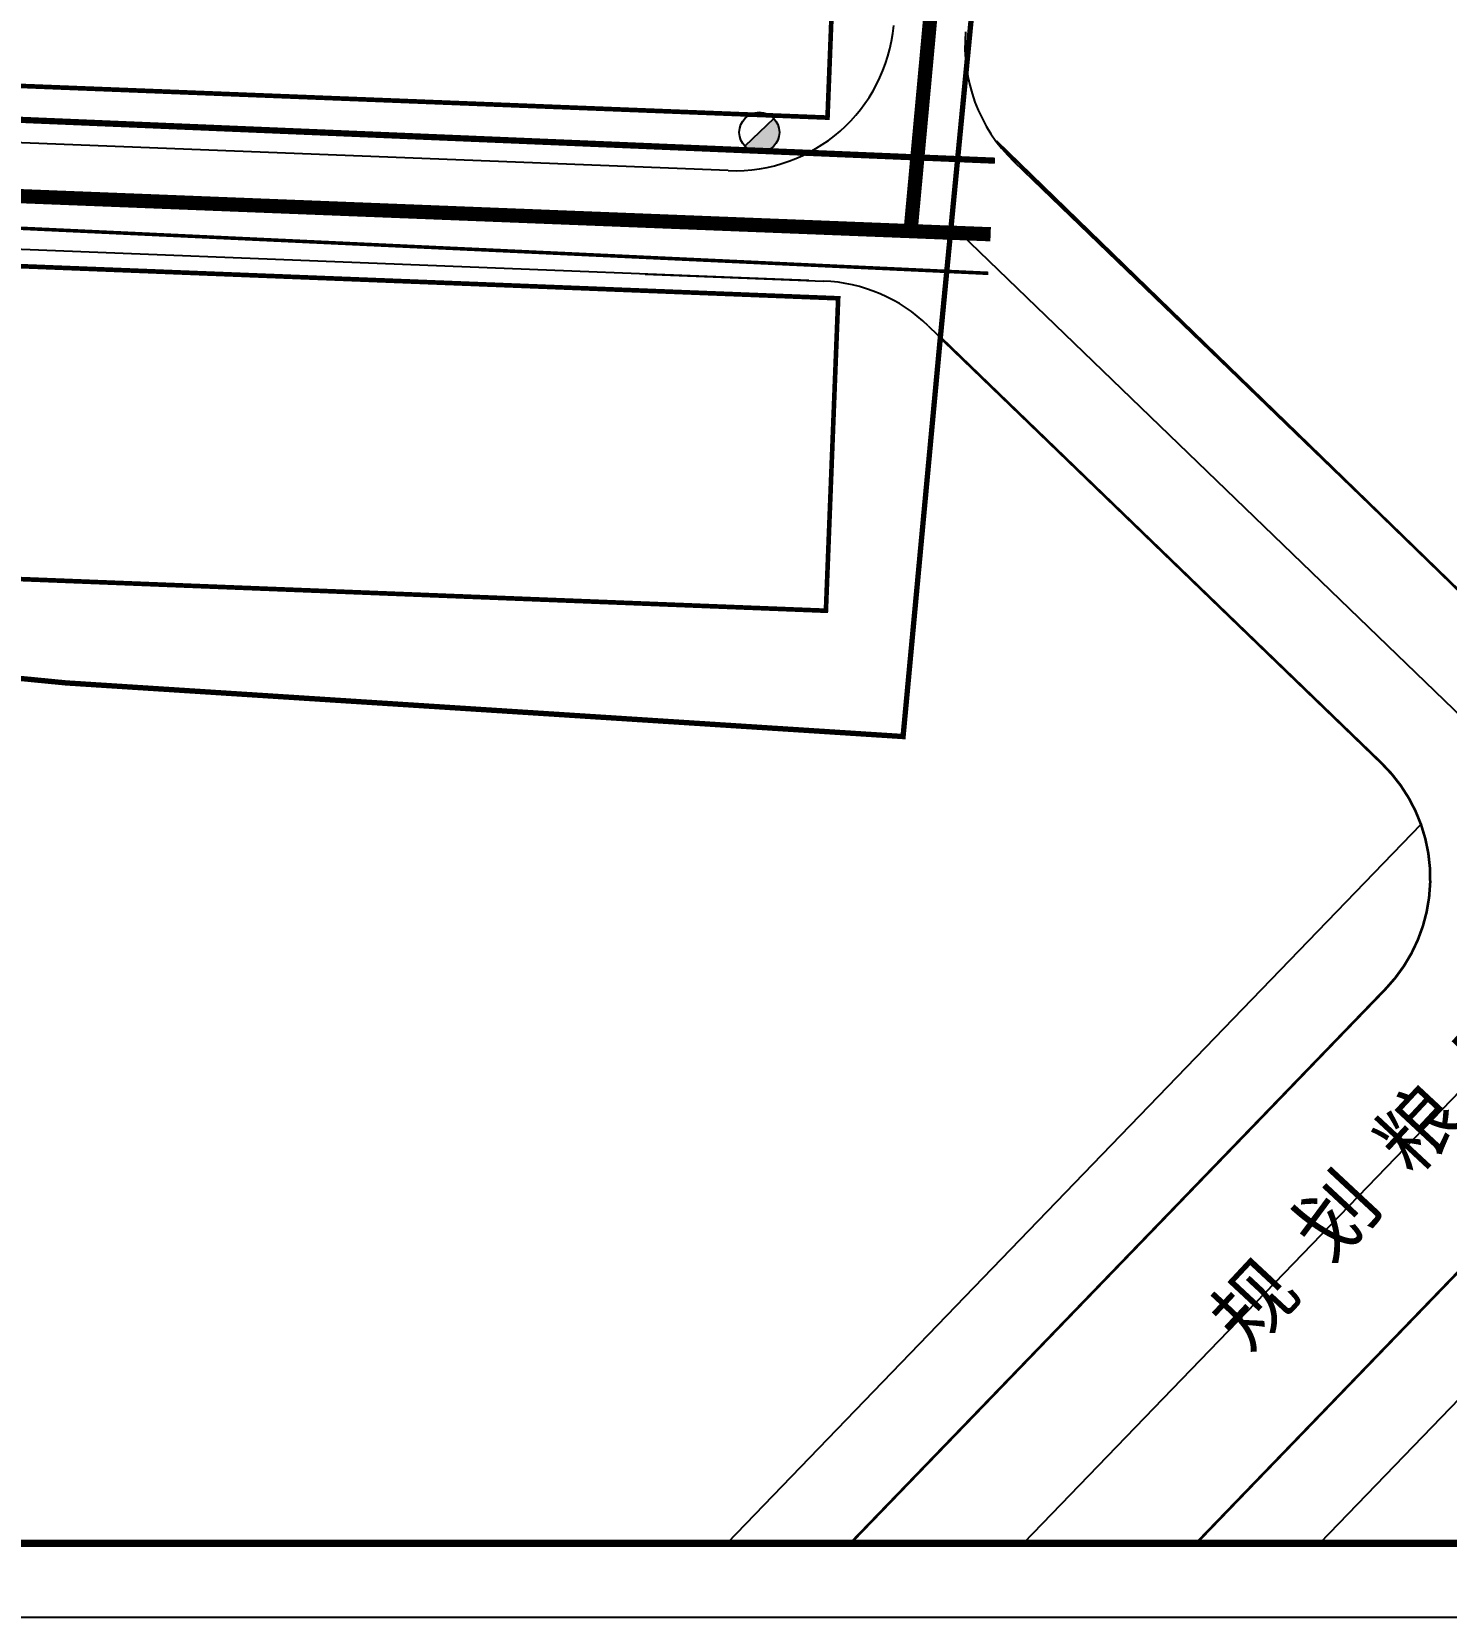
# Model space of a CAD drawing. Extents: x -21908402 to 2165534, y 88493 to 5079726.
# Drawn here: x 2136576 to 2155683, y 402812 to 424232 of the extents above; entities that cross this region are included whole.
import ezdxf

# ---------------------------------------------------------------- set-up
doc = ezdxf.new("R2010")
doc.units = 0
doc.header["$LTSCALE"] = 1000
doc.linetypes.add('DASH', pattern=[0.35, 0.25, -0.1])
doc.linetypes.add('DOTE', pattern=[2.42, 2, -0.2, 0.02, -0.2])
for name, color, linetype in [('DIM_COOR', 3, 'Continuous'), ('DLSS', 4, 'Continuous'), ('DM-坐标', 7, 'Continuous'), ('PUB_TITLE', 4, 'Continuous'), ('RD-中线', 1, 'Continuous'), ('RD-红线', 7, 'Continuous'), ('TX-图例', 7, 'Continuous'), ('报批', 7, 'Continuous'), ('道路中心线', 1, 'DOTE')]:
    doc.layers.add(name, color=color, linetype=linetype)
doc.styles.add('宋体', font='')
doc.styles.get('宋体').set_extended_font_data('SimSun')
doc.linetypes.add('GX_GS', pattern='A,2,-0.1,[61,LZX,S=1,R=0,X=0,Y=0],-1.0125,2', length=5.1125)

# ---------------------------------------------------------------- blocks, each defined once
blk = doc.blocks.new('fygjh')
at = {"layer": 'DM-坐标'}
blk.add_hatch(color=1, dxfattribs=at).paths.add_polyline_path([(496415.338, 433272.839, 0.676431), (496417.339, 433273.641, 0.193011), (496417.017, 433274.443)])
at = {"layer": 'DM-坐标', "color": 1}
blk.add_line((496417.017, 433274.443), (496415.338, 433272.839), dxfattribs=at)
blk.add_circle((496416.178, 433273.641), 1.161, dxfattribs=at)
blk = doc.blocks.new('FFF')
at = {"linetype": 'Continuous'}
blk.add_line((40393210.781, 3421555.18), (40393271.939, 3421555.18), dxfattribs=at)
at = {"color": 1, "linetype": 'Continuous', "const_width": 0.3, "flags": 128}
blk.add_lwpolyline([(40393222.759, 3421622.75), (40393227.554, 3421672.278), (40393148.895, 3421675.404), (40393146.04, 3421676.534), (40393134.929, 3421676.808), (40393113.972, 3421677.324), (40393088.555, 3421677.95), (40393096.181, 3421663.757), (40393104.725, 3421652.115), (40393105.215, 3421650.011), (40393108.241, 3421648.679), (40393112.171, 3421643.748), (40393117.453, 3421633.865), (40393122.499, 3421629.512), (40393128.87, 3421626.63), (40393130.336, 3421628.509), (40393135.025, 3421628.325), (40393159.079, 3421605.026), (40393173.563, 3421603.608), (40393220.69, 3421600.588)], close=True, dxfattribs=at)
at = {"color": 252, "linetype": 'Continuous', "const_width": 0.26}
for points in [[(40393171.129, 3421669.231), (40393217.694, 3421667.401), (40393216.437, 3421635.426), (40393169.873, 3421637.255)], [(40393162.48, 3421627.399), (40393217.038, 3421625.256), (40393216.347, 3421607.669), (40393161.789, 3421609.813)]]:
    blk.add_lwpolyline(points, close=True, dxfattribs=at)
at = {"color": 252, "linetype": 'Continuous', "flags": 128}
blk.add_lwpolyline([(40393222.759, 3421622.75), (40393220.69, 3421600.588), (40393173.563, 3421603.608), (40393159.079, 3421605.026), (40393135.025, 3421628.325)], dxfattribs=at)
at = {"layer": 'DIM_COOR', "color": 5, "linetype": 'DASH', "ltscale": 5, "const_width": 0.8}
blk.add_lwpolyline([(40393221.117, 3421629.09), (40393224.919, 3421670.32), (40393093.415, 3421675.486), (40393122.816, 3421632.899), (40393225.618, 3421628.86)], dxfattribs=at)
at = {"layer": 'DLSS', "color": 252, "linetype": 'Continuous'}
for p, q in [((40393210.855, 3421632.443), (40393127.416, 3421635.721, 18.095)), ((40393215.393, 3421626.26), (40393126.945, 3421629.735)), ((40393206.176, 3421626.622), (40393216.211, 3421626.228))]:
    blk.add_line(p, q, dxfattribs=at)
at = {"layer": 'DLSS', "linetype": 'Continuous'}
blk.add_line((40393226.92, 3421632.964), (40393254.555, 3421606.29), dxfattribs=at)
at = {"layer": 'DLSS', "color": 4, "linetype": 'Continuous'}
blk.add_line((40393222.108, 3421623.71), (40393247.61, 3421599.095), dxfattribs=at)
at = {"layer": 'DLSS', "color": 4, "linetype": 'Continuous', "const_width": 0.15, "flags": 128}
for points in [[(40393225.925, 3421634.101), (40393254.555, 3421606.29, 0.414214), (40393267.281, 3421606.515), (40393271.939, 3421611.341)], [(40393222.788, 3421623.053), (40393247.61, 3421599.095, -0.414214), (40393247.835, 3421586.369), (40393234.489, 3421572.542)]]:
    blk.add_lwpolyline(points, format="xyb", dxfattribs=at)
for points in [[(40393237.188, 3421555.18), (40393271.939, 3421591.182)], [(40393217.73, 3421555.18), (40393246.5, 3421584.986)]]:
    blk.add_lwpolyline(points, dxfattribs=at)
at = {"layer": 'DLSS', "color": 252, "linetype": 'Continuous'}
for centre, start, end in [((40393211.209, 3421641.436), 267.75, 354.73066), ((40393233.171, 3421639.439), 174.74882, 226.01349), ((40393215.858, 3421617.234), 46.01349, 87.75)]:
    blk.add_arc(centre, 9, start, end, dxfattribs=at)
at = {"layer": 'RD-中线', "linetype": 'Continuous', "flags": 128}
blk.add_lwpolyline([(40393271.939, 3421601.262), (40393227.459, 3421555.18)], dxfattribs=at)
at = {"layer": 'RD-红线', "color": 252, "linetype": 'Continuous'}
blk.add_line((40393231.88, 3421577.038), (40393210.781, 3421555.18), dxfattribs=at)
at = {"layer": 'RD-红线', "linetype": 'Continuous'}
blk.add_lwpolyline([(40393249.837, 3421595.642), (40393231.88, 3421577.038)], dxfattribs=at)
at = {"layer": 'RD-红线'}
blk.add_lwpolyline([(40393271.939, 3421583.983), (40393244.137, 3421555.18)], dxfattribs=at)
at = {"layer": 'TX-图例', "color": 4, "linetype": 'GX_GS', "ltscale": 0.003, "const_width": 0.35, "elevation": -36.025}
blk.add_lwpolyline([(40393120.724, 3421637.408), (40393225.86, 3421633.003)], dxfattribs=at)
at = {"layer": 'TX-图例', "color": 2, "ltscale": 0.003, "const_width": 0.2}
blk.add_lwpolyline([(40393164.513, 3421627.32), (40393164.522, 3421629.5), (40393225.489, 3421626.662)], dxfattribs=at)
at = {"layer": '报批', "color": 252}
blk.add_lwpolyline([(40393135.025, 3421628.325), (40393130.336, 3421628.509), (40393128.87, 3421626.63), (40393122.499, 3421629.512), (40393117.453, 3421633.865), (40393112.171, 3421643.748), (40393108.241, 3421648.679), (40393105.215, 3421650.011), (40393104.725, 3421652.115), (40393096.181, 3421663.757), (40393088.555, 3421677.95), (40393113.972, 3421677.324), (40393134.929, 3421676.808), (40393146.04, 3421676.534), (40393148.895, 3421675.404), (40393227.554, 3421672.278), (40393222.759, 3421622.75)], dxfattribs=at)
at = {"layer": '道路中心线', "color": 252, "linetype": 'DOTE'}
for p, q in [((40393221.117, 3421629.09), (40393224.919, 3421670.32)), ((40393223.902, 3421628.928, -35.453), (40393122.816, 3421632.899))]:
    blk.add_line(p, q, dxfattribs=at)
at = {"layer": '道路中心线', "linetype": 'DOTE'}
blk.add_line((40393223.902, 3421628.928), (40393262.594, 3421591.58), dxfattribs=at)
at = {"layer": 'TX-图例', "color": 4, "linetype": 'GX_GS', "ltscale": 1.5, "xscale": 0.972505047917366, "yscale": 0.9725050535053015, "zscale": 0.9725050532129984}
blk.add_blockref('fygjh', (39910445.361, 3000273.791), dxfattribs=at)
at = {"layer": 'TX-图例', "style": '宋体'}
blk.add_text('规 划 粮 园 东 路', height=3.30866, rotation=47.0207, dxfattribs=at).set_placement((40393240.091, 3421565.878))

msp = doc.modelspace()

# ---------------------------------------------------------------- linework, layer by layer
at = {"layer": 'PUB_TITLE'}
msp.add_lwpolyline([(2106134, 402812), (2165534, 402812), (2165534, 444812), (2106134, 444812)], close=True, dxfattribs=at)
at = {"layer": 'PUB_TITLE', "const_width": 100}
msp.add_lwpolyline([(2108634, 403812), (2164534, 403812), (2164534, 443812), (2108634, 443812)], close=True, dxfattribs=at)

# ---------------------------------------------------------------- block references
at = {"linetype": 'Continuous', "xscale": 240, "yscale": 240, "zscale": 240}
msp.add_blockref('FFF', (-9692224620, -820769431), dxfattribs=at)

doc.saveas('drawing.dxf')
